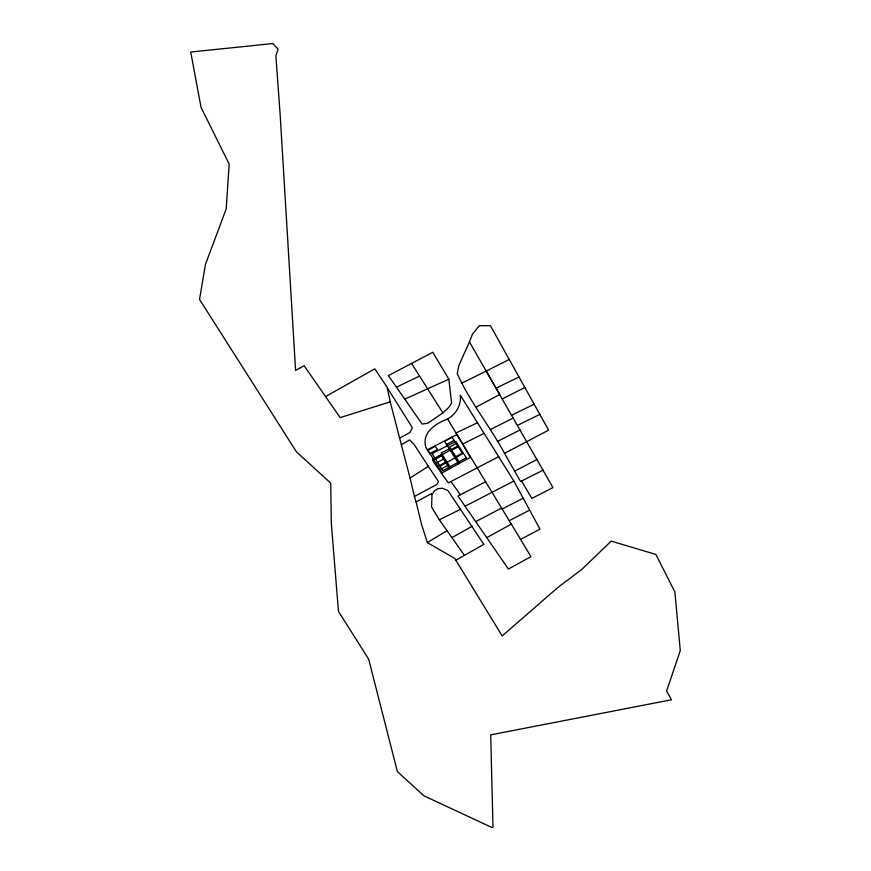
<?xml version="1.0" encoding="UTF-8"?>
<svg xmlns="http://www.w3.org/2000/svg" width="871" height="871" viewBox="0 0 871 871"><rect width="100%" height="100%" fill="white"/><g stroke="black" fill="none" stroke-linecap="round" stroke-linejoin="round"><path stroke-width="1.31" d="M431.983 494.641L431.591 507.074L439.311 519.769L464.439 555.35L483.851 544.397L447.977 490.613L442.207 488.174L437.808 488.729L434.487 490.809L431.983 494.641L431.82 493.465L416.088 501.903L421.444 524.092L427.378 542.589L454.782 558.453L502.175 635.95L557.963 587.402L581.85 569.394L611.202 541.12L655.874 554.435L674.883 591.953L680.284 650.604L666.609 691.051L671.465 699.783L490.7 734.863L492.997 827.308L491.821 827.45L424.003 795.854L397.372 771.597L368.673 659.195L338.449 611.366L331.296 522.938L330.74 483.133L296.478 451.886L199.535 299.406L205.458 264.349L226.177 209.04L229.193 164.129L201.081 107.514L190.716 52.031L272.873 43.55L278.11 49.168L275.878 55.831L280.19 115.19L295.596 370.415L304.131 365.711L340.147 417.612L390.23 401.836L387.17 387.323L374.813 368.869L325.612 396.534M469.458 341.9L472.463 334.214L479.322 325.678L490.427 325.71L548.621 430.143L504.516 453.345C489.938 426.159 469.665 401.694 457.264 373.594L458.875 365.374L469.458 341.9L552.965 487.608L531.833 498.419L521.511 480.999L520.52 481.413L504.516 453.345M442.893 412.93L448.903 407.269L451.581 403.175L448.848 379.19L432.778 352.265L388.368 375.641L422.152 424.068L427.737 423.252L442.893 412.93L411.515 363.349M447.574 419.005C456.012 414.106 461.445 405.146 460.313 395.216L513.868 481.053L539.966 529.089L520.618 539.454L447.574 419.005C435.663 423.415 421.129 432.8 425.984 447.65L433.344 458.908L440.835 454.804L449.654 468.707M433.344 458.908L432.386 459.529L433.943 462.653L441.521 473.171M414.411 496.481L410.056 478.037L428.347 466.333L438.494 481.543L436.796 484.505L414.411 496.481L416.088 501.903M427.378 542.589L446.932 530.733M401.357 444.776L409.544 439.888L414.117 444.45L428.347 466.333M455.969 560.195L464.439 555.35M451.951 537.625L472.126 526.269M485.169 481.979L457.972 495.98L508.424 569.035L530.951 556.667L520.618 539.454M410.056 478.037L399.626 438.135L409.947 432.484L412.331 427.661L387.366 387.867M435.413 446.246L427.857 450.394L429.893 453.595M444.471 441.281L452.027 437.133L462.588 453.769L440.018 466.148M429.806 453.649L437.438 449.458L435.13 445.81M446.507 444.482L454.063 440.334M448.543 447.683L456.088 443.546M435.141 458.462L457.7 446.083M441.51 455.86L433.954 460.008L442.087 472.833M450.568 450.895L458.124 446.747M435.99 463.209L443.546 459.071M438.015 466.421L445.571 462.272M454.64 457.297L462.196 453.16M440.051 469.621L447.607 465.473M486.965 537.505L511.277 524.146M476.372 406.964L499.78 394.498L486.236 371.079L461.412 383.371M427.247 449.861L456.937 434.607L470.405 457.319L441.368 473.247L448.358 482.861L498.789 456.6M476.012 521.479L501.554 508.076M514.5 471.244L537.048 459.463M465.397 506.084L513.868 481.053M509.263 520.706L529.601 510.156M502.077 509.023L523.155 498.266M502.48 398.853L525.006 387.399M497.319 441.521L520.085 429.947M486.236 371.079L509.404 359.375M490.275 429.621L513.269 418.026M462.675 444.079L483.982 433.399M521.511 480.999L543.232 470.1M439.311 519.769L460.683 509.219M517.483 425.342L539.824 414.4M511.713 415.173L534.152 404.22M496.1 388.107L519.007 377.001M396.457 387.181L419.365 376.174M455.936 433.018L477.362 422.805M448.848 379.19L404.612 399.223M451.026 481.619L460.345 494.674M459.061 461.815L450.438 448.217L441.216 452.953L449.991 466.791M444.352 441.074L458.723 463.731M390.23 401.836L399.626 438.135M466.301 457.841L442.893 470.688L432.07 453.617L455.86 441.401L466.301 457.841"/></g></svg>
